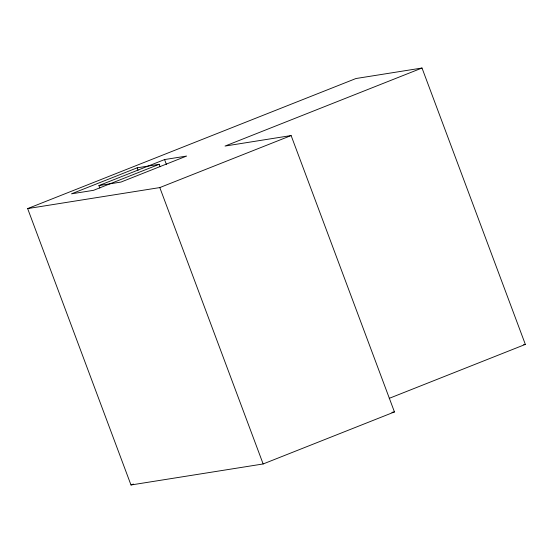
<?xml version="1.0" encoding="UTF-8"?>
<svg xmlns="http://www.w3.org/2000/svg" width="553" height="553" viewBox="0 0 553 553"><rect width="100%" height="100%" fill="white"/><g stroke="black" fill="none" stroke-linecap="round" stroke-linejoin="round"><path stroke-width="0.83" d="M422.015 68.019L225.043 146.061L291.12 135.554L394.455 411.944L263.145 463.967L130.985 484.981L27.65 208.592L355.938 78.526L422.015 68.019L525.35 344.408L389.229 398.34M159.174 164.317L137.151 167.822L71.489 193.833L93.519 190.329L159.174 164.317L160.08 166.743M98.918 185.58L164.573 159.568L186.603 156.064L120.941 182.075L98.918 185.58L99.823 188.006M27.65 208.592L159.803 187.578L291.12 135.554M130.985 484.981L133.397 484.027M523.656 344.678L525.35 344.408M391.918 412.344L394.455 411.944M164.573 159.568L166.391 164.414M159.803 187.578L263.145 463.967M137.151 167.822L138.056 170.248"/></g></svg>
